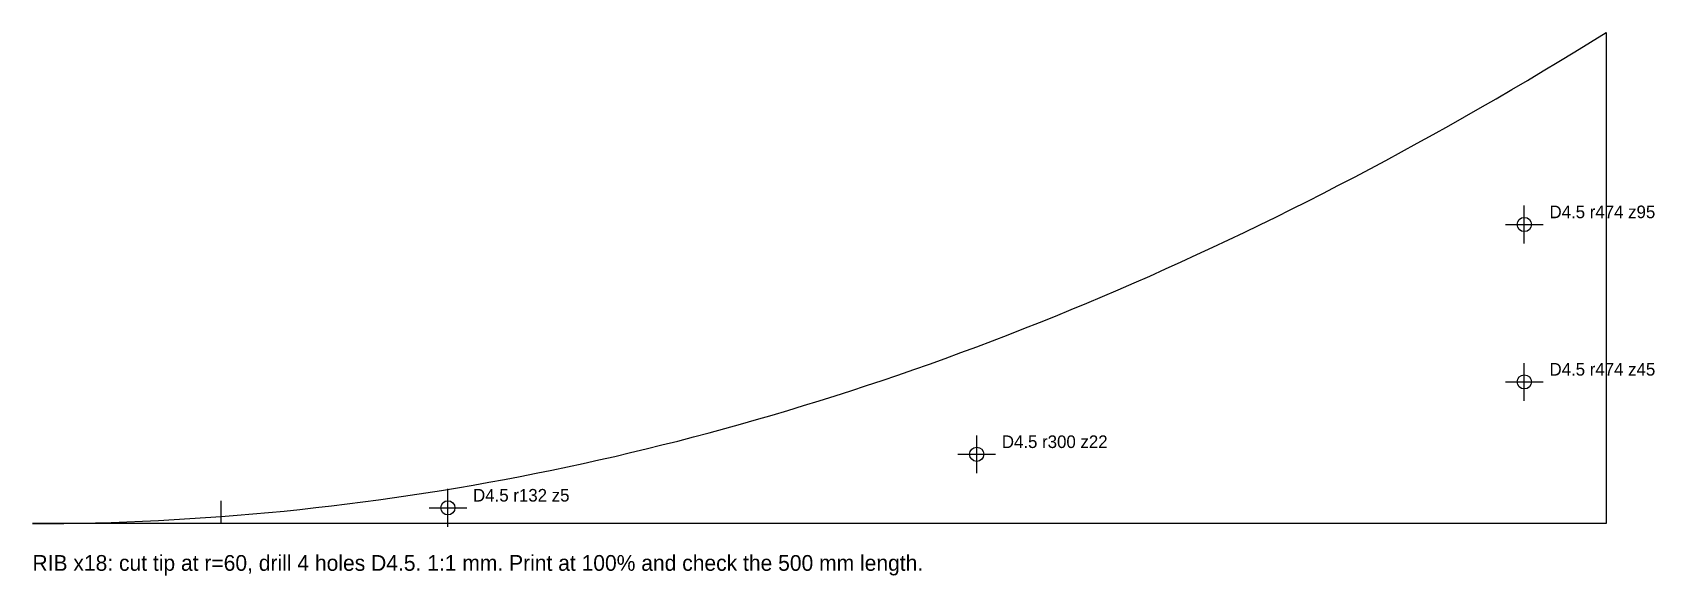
# Model space of a CAD drawing. Header units: millimetres. Extents: x 0 to 515, y -17 to 156.
import ezdxf

# ---------------------------------------------------------------- set-up
doc = ezdxf.new("R2010")
doc.units = ezdxf.units.MM

msp = doc.modelspace()

# ---------------------------------------------------------------- linework, layer by layer
at = {"layer": 'CUT', "color": 1}
msp.add_line((60, 0), (60, 7.2464), dxfattribs=at)
at = {"layer": 'DRILL'}
for p, q in [((474, 89), (474, 101)), ((468, 95), (480, 95)), ((474, 39), (474, 51)), ((468, 45), (480, 45)), ((300, 16), (300, 28)), ((294, 22), (306, 22)), ((132, -1), (132, 11)), ((126, 5), (138, 5))]:
    msp.add_line(p, q, dxfattribs=at)
at = {"layer": 'DRILL', "color": 1}
for centre in [(474, 95), (474, 45), (300, 22), (132, 5)]:
    msp.add_circle(centre, 2.25, dxfattribs=at)
at = {"layer": 'RIB_OUTLINE'}
msp.add_lwpolyline([(0, 0), (5, 0.0156), (10, 0.0624), (15, 0.1404), (20, 0.2496), (25, 0.39), (30, 0.5616), (35, 0.7644), (40, 0.9984), (45, 1.2636), (50, 1.56), (55, 1.8876), (60, 2.2464), (65, 2.6364), (70, 3.0576), (75, 3.51), (80, 3.9936), (85, 4.5084), (90, 5.0544), (95, 5.6316), (100, 6.24), (105, 6.8796), (110, 7.5504), (115, 8.2524), (120, 8.9856), (125, 9.75), (130, 10.5456), (135, 11.3724), (140, 12.2304), (145, 13.1196), (150, 14.04), (155, 14.9916), (160, 15.9744), (165, 16.9884), (170, 18.0336), (175, 19.11), (180, 20.2176), (185, 21.3564), (190, 22.5264), (195, 23.7276), (200, 24.96), (205, 26.2236), (210, 27.5184), (215, 28.8444), (220, 30.2016), (225, 31.59), (230, 33.0096), (235, 34.4604), (240, 35.9424), (245, 37.4556), (250, 39), (255, 40.5756), (260, 42.1824), (265, 43.8204), (270, 45.4896), (275, 47.19), (280, 48.9216), (285, 50.6844), (290, 52.4784), (295, 54.3036), (300, 56.16), (305, 58.0476), (310, 59.9664), (315, 61.9164), (320, 63.8976), (325, 65.91), (330, 67.9536), (335, 70.0284), (340, 72.1344), (345, 74.2716), (350, 76.44), (355, 78.6396), (360, 80.8704), (365, 83.1324), (370, 85.4256), (375, 87.75), (380, 90.1056), (385, 92.4924), (390, 94.9104), (395, 97.3596), (400, 99.84), (405, 102.3516), (410, 104.8944), (415, 107.4684), (420, 110.0736), (425, 112.71), (430, 115.3776), (435, 118.0764), (440, 120.8064), (445, 123.5676), (450, 126.36), (455, 129.1836), (460, 132.0384), (465, 134.9244), (470, 137.8416), (475, 140.79), (480, 143.7696), (485, 146.7804), (490, 149.8224), (495, 152.8956), (500, 156), (500, 0), (0, 0)], close=True, dxfattribs=at)

# ---------------------------------------------------------------- texts
at = {"layer": 'TEXT'}
for s, height, p in [('D4.5 r474 z95', 4, (482, 97)), ('D4.5 r474 z45', 4, (482, 47)), ('D4.5 r300 z22', 4, (308, 24)), ('D4.5 r132 z5', 4, (140, 7)), ('RIB x18: cut tip at r=60, drill 4 holes D4.5. 1:1 mm. Print at 100% and check the 500 mm length.', 5, (0, -15))]:
    msp.add_text(s, height=height, dxfattribs=at).set_placement(p)

doc.saveas('drawing.dxf')
